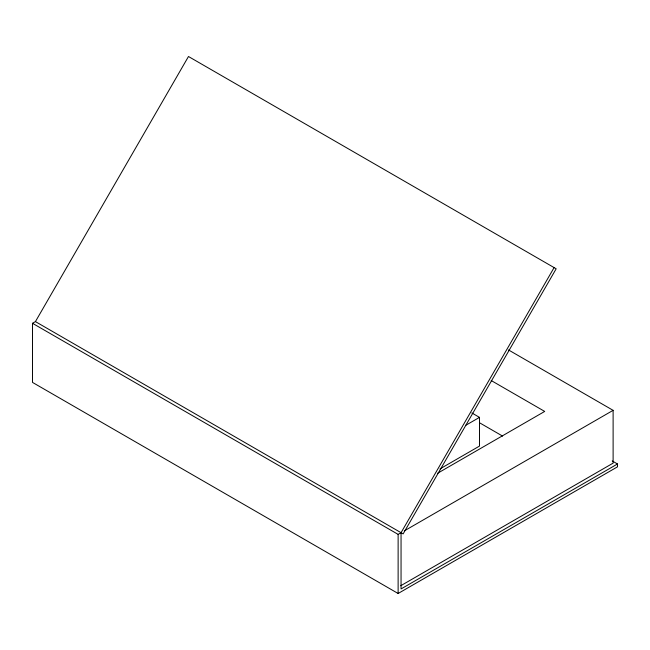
<?xml version="1.0" encoding="UTF-8"?>
<svg xmlns="http://www.w3.org/2000/svg" width="650" height="650" viewBox="0 0 650 650"><rect width="100%" height="100%" fill="white"/><g stroke="black" fill="none" stroke-linecap="round" stroke-linejoin="round"><path stroke-width="0.97" d="M35.425 321.604L188.476 56.509L556.173 268.791L403.122 533.894L35.425 321.604L32.5 323.294L32.5 382.403L398.125 593.491L617.5 466.838L617.5 463.978L612.227 460.931M617.5 463.978L401.05 588.941L401.05 532.699L554.101 267.597M465.465 425.474L479.505 417.373L479.505 446.079L440.017 468.878M437.645 473.233L544.7 411.426L491.173 380.518M32.5 323.294L398.125 534.381L401.05 532.699M404.267 530.912L613.113 410.337L613.113 463.133L400.757 585.731M508.519 349.952L613.113 410.337M471.802 412.921L479.505 417.373M479.765 422.906L502.58 436.085M398.125 534.381L398.125 593.491"/></g></svg>
